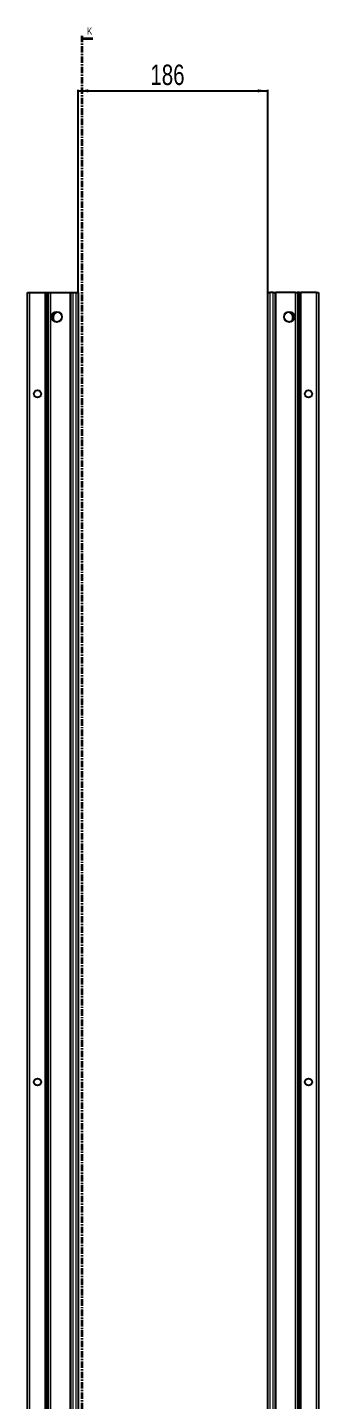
# Model space of a CAD drawing. Header units: millimetres. Extents: x -250 to 5225, y -1547 to 1577.
# Drawn here: x 2080 to 2365, y 6 to 1353 of the extents above; entities that cross this region are included whole.
import ezdxf

# ---------------------------------------------------------------- set-up
doc = ezdxf.new("R2010")
doc.units = ezdxf.units.MM
doc.linetypes.add('CENTER', pattern=[10.16, 6.35, -1.27, 1.27, -1.27])
doc.layers.add('FORMAT', color=7, linetype='Continuous')
doc.styles.add('SLDTEXTSTYLE0', font='TXT', dxfattribs={"width": 0.75})
doc.dimstyles.new('SLDDIMSTYLE0', dxfattribs={"dimtxt": 20, "dimasz": 10, "dimexe": 0, "dimexo": 0.0625, "dimgap": 5, "dimtad": 2, "dimdec": 1, "dimrnd": 1e-09, "dimzin": 12, "dimdsep": 46, "dimtxsty": 'SLDTEXTSTYLE0', "dimsah": 1, "dimcen": 0.09, "dimadec": 0, "dimazin": 3, "dimtfac": 1, "dimtofl": 0, "dimtmove": 0, "dimatfit": 3, "dimfxl": 0, "dimfrac": 2, "dimtolj": 1, "dimtzin": 12, "dimarcsym": 0})

# ---------------------------------------------------------------- blocks, each defined once
blk = doc.blocks.new('_D_4')
at = {"layer": 'FORMAT'}
for p, q in [((2129.8, 1092.8), (2129.8, 1291.5)), ((2129.8, 1290.5), (2315.8, 1290.5)), ((2315.8, 1092.8), (2315.8, 1291.5))]:
    blk.add_line(p, q, dxfattribs=at)
for points in [[(2129.8, 1290.5), (2139.8, 1289), (2139.8, 1292.1)], [(2315.8, 1290.5), (2305.8, 1292.1), (2305.8, 1289)]]:
    blk.add_solid(points, dxfattribs=at)
at = {"layer": 'FORMAT', "insert": (2200.6, 1316.3), "char_height": 20, "attachment_point": 1, "style": 'SLDTEXTSTYLE0'}
blk.add_mtext('186', dxfattribs=at)

msp = doc.modelspace()

# ---------------------------------------------------------------- linework, layer by layer
at = {"color": 7, "linetype": 'CENTER', "lineweight": 35}
msp.add_line((2133.49, 1344.64), (2133.49, -1258.12), dxfattribs=at)
at = {"color": 7, "linetype": 'Continuous', "lineweight": 35}
msp.add_line((2144.13, 1341.64), (2133.49, 1341.64), dxfattribs=at)
at = {"color": 7, "linetype": 'Continuous', "lineweight": 25}
for p, q in [((2080.06, -1006.24), (2080.06, 1092.76)), ((2080.06, 1092.76), (2082.06, 1092.76)), ((2082.06, 1092.76), (2097.41, 1092.76)), ((2097.41, 1092.76), (2098.06, 1092.76)), ((2098.06, 1069.01), (2098.06, 1092.76)), ((2098.06, 1092.76), (2098.64, 1092.76)), ((2098.64, 1092.76), (2099.85, 1092.76)), ((2099.85, 1092.76), (2099.85, -1006.24)), ((2099.85, 1092.76), (2099.88, 1092.76)), ((2099.88, 1092.76), (2099.88, -1006.24)), ((2099.88, 1092.76), (2101.09, 1092.76)), ((2101.09, 1092.76), (2102.5, 1092.76)), ((2102.5, 1092.76), (2121.91, 1092.76)), ((2121.91, 1092.76), (2122.56, 1092.76)), ((2122.56, -1006.24), (2122.56, 1092.76)), ((2122.56, 1092.76), (2124.56, 1092.76)), ((2124.56, 1092.76), (2127.76, 1092.76)), ((2127.76, 1092.76), (2129.76, 1092.76)), ((2129.76, 1092.76), (2129.76, -1006.24)), ((2315.76, -1006.24), (2315.76, 1092.76)), ((2315.76, 1092.76), (2317.76, 1092.76)), ((2320.96, 1092.76), (2317.76, 1092.76)), ((2320.96, 1092.76), (2322.96, 1092.76)), ((2322.96, 1092.76), (2322.96, -1006.24)), ((2322.96, 1092.76), (2323.61, 1092.76)), ((2343.01, 1092.76), (2323.61, 1092.76)), ((2343.01, 1092.76), (2344.42, 1092.76)), ((2345.63, 1092.76), (2344.42, 1092.76)), ((2345.63, -1006.24), (2345.63, 1092.76)), ((2345.66, 1092.76), (2345.63, 1092.76)), ((2345.66, -1006.24), (2345.66, 1092.76)), ((2346.87, 1092.76), (2345.66, 1092.76)), ((2346.87, 1092.76), (2347.46, 1092.76)), ((2347.46, 1092.76), (2347.46, 1069.01)), ((2347.46, 1092.76), (2348.11, 1092.76)), ((2363.46, 1092.76), (2348.11, 1092.76)), ((2363.46, 1092.76), (2365.46, 1092.76)), ((2365.46, 1092.76), (2365.46, -1006.24)), ((2098.12, 1068.9), (2098.06, 1069.01)), ((2098.06, 1069.01), (2098.06, 1067.51)), ((2098.06, 1067.51), (2098.12, 1067.61)), ((2098.06, 1019.01), (2098.06, 1067.51)), ((2098.12, 1067.61), (2098.12, 1068.9)), ((2108.11, 1073.28), (2108.11, 1073.69)), ((2337.41, 1073.69), (2337.41, 1073.28)), ((2347.46, 1069.01), (2347.39, 1068.9)), ((2347.39, 1068.9), (2347.39, 1067.61)), ((2347.39, 1067.61), (2347.46, 1067.51)), ((2347.46, 1067.51), (2347.46, 1069.01)), ((2347.46, 1067.51), (2347.46, 1019.01)), ((2098.12, 1018.9), (2098.06, 1019.01)), ((2098.06, 1019.01), (2098.06, 1017.51)), ((2098.06, 1017.51), (2098.12, 1017.61)), ((2098.06, 969.01), (2098.06, 1017.51)), ((2098.12, 1017.61), (2098.12, 1018.9)), ((2347.46, 1019.01), (2347.39, 1018.9)), ((2347.39, 1018.9), (2347.39, 1017.61)), ((2347.39, 1017.61), (2347.46, 1017.51)), ((2347.46, 1017.51), (2347.46, 1019.01)), ((2347.46, 1017.51), (2347.46, 969.01)), ((2098.12, 968.9), (2098.06, 969.01)), ((2098.06, 969.01), (2098.06, 967.51)), ((2098.06, 967.51), (2098.12, 967.61)), ((2098.06, 919.01), (2098.06, 967.51)), ((2098.12, 967.61), (2098.12, 968.9)), ((2347.46, 969.01), (2347.39, 968.9)), ((2347.39, 968.9), (2347.39, 967.61)), ((2347.39, 967.61), (2347.46, 967.51)), ((2347.46, 967.51), (2347.46, 969.01)), ((2347.46, 967.51), (2347.46, 919.01)), ((2098.12, 918.9), (2098.06, 919.01)), ((2098.06, 919.01), (2098.06, 917.51)), ((2098.06, 917.51), (2098.12, 917.61)), ((2098.06, 869.01), (2098.06, 917.51)), ((2098.12, 917.61), (2098.12, 918.9)), ((2347.46, 919.01), (2347.39, 918.9)), ((2347.39, 918.9), (2347.39, 917.61)), ((2347.39, 917.61), (2347.46, 917.51)), ((2347.46, 917.51), (2347.46, 919.01)), ((2347.46, 917.51), (2347.46, 869.01)), ((2098.12, 868.9), (2098.06, 869.01)), ((2098.06, 869.01), (2098.06, 867.51)), ((2098.06, 867.51), (2098.12, 867.61)), ((2098.06, 819.01), (2098.06, 867.51)), ((2098.12, 867.61), (2098.12, 868.9)), ((2347.46, 869.01), (2347.39, 868.9)), ((2347.39, 868.9), (2347.39, 867.61)), ((2347.39, 867.61), (2347.46, 867.51)), ((2347.46, 867.51), (2347.46, 869.01)), ((2347.46, 867.51), (2347.46, 819.01)), ((2098.12, 818.9), (2098.06, 819.01)), ((2098.06, 819.01), (2098.06, 817.51)), ((2098.06, 817.51), (2098.12, 817.61)), ((2098.06, 769.01), (2098.06, 817.51)), ((2098.12, 817.61), (2098.12, 818.9)), ((2347.46, 819.01), (2347.39, 818.9)), ((2347.39, 818.9), (2347.39, 817.61)), ((2347.39, 817.61), (2347.46, 817.51)), ((2347.46, 817.51), (2347.46, 819.01)), ((2347.46, 817.51), (2347.46, 769.01)), ((2098.12, 768.9), (2098.06, 769.01)), ((2098.06, 769.01), (2098.06, 767.51)), ((2098.12, 767.61), (2098.12, 768.9)), ((2347.46, 769.01), (2347.39, 768.9)), ((2347.39, 768.9), (2347.39, 767.61)), ((2347.46, 767.51), (2347.46, 769.01)), ((2098.06, 767.51), (2098.12, 767.61)), ((2098.06, 719.01), (2098.06, 767.51)), ((2347.39, 767.61), (2347.46, 767.51)), ((2347.46, 767.51), (2347.46, 719.01)), ((2098.12, 718.9), (2098.06, 719.01)), ((2098.06, 719.01), (2098.06, 717.51)), ((2098.06, 717.51), (2098.12, 717.61)), ((2098.06, 669.01), (2098.06, 717.51)), ((2098.12, 717.61), (2098.12, 718.9)), ((2347.46, 719.01), (2347.39, 718.9)), ((2347.39, 718.9), (2347.39, 717.61)), ((2347.39, 717.61), (2347.46, 717.51)), ((2347.46, 717.51), (2347.46, 719.01)), ((2347.46, 717.51), (2347.46, 669.01)), ((2098.12, 668.9), (2098.06, 669.01)), ((2098.06, 669.01), (2098.06, 667.51)), ((2098.06, 667.51), (2098.12, 667.61)), ((2098.06, 619.01), (2098.06, 667.51)), ((2098.12, 667.61), (2098.12, 668.9)), ((2347.46, 669.01), (2347.39, 668.9)), ((2347.39, 668.9), (2347.39, 667.61)), ((2347.39, 667.61), (2347.46, 667.51)), ((2347.46, 667.51), (2347.46, 669.01)), ((2347.46, 667.51), (2347.46, 619.01)), ((2098.12, 618.9), (2098.06, 619.01)), ((2098.06, 619.01), (2098.06, 617.51)), ((2098.06, 617.51), (2098.12, 617.61)), ((2098.06, 569.01), (2098.06, 617.51)), ((2098.12, 617.61), (2098.12, 618.9)), ((2347.46, 619.01), (2347.39, 618.9)), ((2347.39, 618.9), (2347.39, 617.61)), ((2347.39, 617.61), (2347.46, 617.51)), ((2347.46, 617.51), (2347.46, 619.01)), ((2347.46, 617.51), (2347.46, 569.01)), ((2098.12, 568.9), (2098.06, 569.01)), ((2098.06, 569.01), (2098.06, 567.51)), ((2098.06, 567.51), (2098.12, 567.61)), ((2098.06, 519.01), (2098.06, 567.51)), ((2098.12, 567.61), (2098.12, 568.9)), ((2347.46, 569.01), (2347.39, 568.9)), ((2347.39, 568.9), (2347.39, 567.61)), ((2347.39, 567.61), (2347.46, 567.51)), ((2347.46, 567.51), (2347.46, 569.01)), ((2347.46, 567.51), (2347.46, 519.01)), ((2098.12, 518.9), (2098.06, 519.01)), ((2098.06, 519.01), (2098.06, 517.51)), ((2098.06, 517.51), (2098.12, 517.61)), ((2098.06, 469.01), (2098.06, 517.51)), ((2098.12, 517.61), (2098.12, 518.9)), ((2347.46, 519.01), (2347.39, 518.9)), ((2347.39, 518.9), (2347.39, 517.61)), ((2347.39, 517.61), (2347.46, 517.51)), ((2347.46, 517.51), (2347.46, 519.01)), ((2347.46, 517.51), (2347.46, 469.01)), ((2098.12, 468.9), (2098.06, 469.01)), ((2098.06, 469.01), (2098.06, 467.51)), ((2098.06, 467.51), (2098.12, 467.61)), ((2098.06, 419.01), (2098.06, 467.51)), ((2098.12, 467.61), (2098.12, 468.9)), ((2347.46, 469.01), (2347.39, 468.9)), ((2347.39, 468.9), (2347.39, 467.61)), ((2347.39, 467.61), (2347.46, 467.51)), ((2347.46, 467.51), (2347.46, 469.01)), ((2347.46, 467.51), (2347.46, 419.01)), ((2098.12, 418.9), (2098.06, 419.01)), ((2098.06, 419.01), (2098.06, 417.51)), ((2098.06, 417.51), (2098.12, 417.61)), ((2098.12, 417.61), (2098.12, 418.9)), ((2347.46, 419.01), (2347.39, 418.9)), ((2347.39, 418.9), (2347.39, 417.61)), ((2347.39, 417.61), (2347.46, 417.51)), ((2347.46, 417.51), (2347.46, 419.01)), ((2098.06, 369.01), (2098.06, 417.51)), ((2347.46, 417.51), (2347.46, 369.01)), ((2098.12, 368.9), (2098.06, 369.01)), ((2098.06, 369.01), (2098.06, 367.51)), ((2098.06, 367.51), (2098.12, 367.61)), ((2098.06, 319.01), (2098.06, 367.51)), ((2098.12, 367.61), (2098.12, 368.9)), ((2347.46, 369.01), (2347.39, 368.9)), ((2347.39, 368.9), (2347.39, 367.61)), ((2347.39, 367.61), (2347.46, 367.51)), ((2347.46, 367.51), (2347.46, 369.01)), ((2347.46, 367.51), (2347.46, 319.01)), ((2098.12, 318.9), (2098.06, 319.01)), ((2098.06, 319.01), (2098.06, 317.51)), ((2098.06, 317.51), (2098.12, 317.61)), ((2098.06, 269.01), (2098.06, 317.51)), ((2098.12, 317.61), (2098.12, 318.9)), ((2347.46, 319.01), (2347.39, 318.9)), ((2347.39, 318.9), (2347.39, 317.61)), ((2347.39, 317.61), (2347.46, 317.51)), ((2347.46, 317.51), (2347.46, 319.01)), ((2347.46, 317.51), (2347.46, 269.01)), ((2098.12, 268.9), (2098.06, 269.01)), ((2098.06, 269.01), (2098.06, 267.51)), ((2098.06, 267.51), (2098.12, 267.61)), ((2098.06, 219.01), (2098.06, 267.51)), ((2098.12, 267.61), (2098.12, 268.9)), ((2347.46, 269.01), (2347.39, 268.9)), ((2347.39, 268.9), (2347.39, 267.61)), ((2347.39, 267.61), (2347.46, 267.51)), ((2347.46, 267.51), (2347.46, 269.01)), ((2347.46, 267.51), (2347.46, 219.01)), ((2098.12, 218.9), (2098.06, 219.01)), ((2098.06, 219.01), (2098.06, 217.51)), ((2098.06, 217.51), (2098.12, 217.61)), ((2098.06, 169.01), (2098.06, 217.51)), ((2098.12, 217.61), (2098.12, 218.9)), ((2347.46, 219.01), (2347.39, 218.9)), ((2347.39, 218.9), (2347.39, 217.61)), ((2347.39, 217.61), (2347.46, 217.51)), ((2347.46, 217.51), (2347.46, 219.01)), ((2347.46, 217.51), (2347.46, 169.01)), ((2098.12, 168.9), (2098.06, 169.01)), ((2098.06, 169.01), (2098.06, 167.51)), ((2098.06, 167.51), (2098.12, 167.61)), ((2098.06, 119.01), (2098.06, 167.51)), ((2098.12, 167.61), (2098.12, 168.9)), ((2347.46, 169.01), (2347.39, 168.9)), ((2347.39, 168.9), (2347.39, 167.61)), ((2347.39, 167.61), (2347.46, 167.51)), ((2347.46, 167.51), (2347.46, 169.01)), ((2347.46, 167.51), (2347.46, 119.01)), ((2098.12, 118.9), (2098.06, 119.01)), ((2098.06, 119.01), (2098.06, 117.51)), ((2098.06, 117.51), (2098.12, 117.61)), ((2098.06, 69.01), (2098.06, 117.51)), ((2098.12, 117.61), (2098.12, 118.9)), ((2347.46, 119.01), (2347.39, 118.9)), ((2347.39, 118.9), (2347.39, 117.61)), ((2347.39, 117.61), (2347.46, 117.51)), ((2347.46, 117.51), (2347.46, 119.01)), ((2347.46, 117.51), (2347.46, 69.01)), ((2098.12, 68.9), (2098.06, 69.01)), ((2098.06, 69.01), (2098.06, 67.51)), ((2098.06, 67.51), (2098.12, 67.61)), ((2098.06, 19.01), (2098.06, 67.51)), ((2098.12, 67.61), (2098.12, 68.9)), ((2347.46, 69.01), (2347.39, 68.9)), ((2347.39, 68.9), (2347.39, 67.61)), ((2347.39, 67.61), (2347.46, 67.51)), ((2347.46, 67.51), (2347.46, 69.01)), ((2347.46, 67.51), (2347.46, 19.01)), ((2098.12, 18.9), (2098.06, 19.01)), ((2098.06, 19.01), (2098.06, 17.51)), ((2098.06, 17.51), (2098.12, 17.61)), ((2098.06, -30.99), (2098.06, 17.51)), ((2098.12, 17.61), (2098.12, 18.9)), ((2347.46, 19.01), (2347.39, 18.9)), ((2347.39, 18.9), (2347.39, 17.61)), ((2347.39, 17.61), (2347.46, 17.51)), ((2347.46, 17.51), (2347.46, 19.01)), ((2347.46, 17.51), (2347.46, -30.99))]:
    msp.add_line(p, q, dxfattribs=at)
at = {"color": 8, "linetype": 'Continuous', "lineweight": 18}
for p, q in [((2082.06, 1092.76), (2082.06, -1006.24)), ((2097.41, -1006.24), (2097.41, 1092.76)), ((2098.64, 1092.76), (2098.64, -1006.24)), ((2101.09, -1006.24), (2101.09, 1092.76)), ((2102.5, 1092.76), (2102.5, -1006.24)), ((2121.91, -1006.24), (2121.91, 1092.76)), ((2124.56, 1092.76), (2124.56, -1006.24)), ((2127.76, -1006.24), (2127.76, 1092.76)), ((2317.76, 1092.76), (2317.76, -1006.24)), ((2320.96, -1006.24), (2320.96, 1092.76)), ((2323.61, 1092.76), (2323.61, -1006.24)), ((2343.01, -1006.24), (2343.01, 1092.76)), ((2344.42, 1092.76), (2344.42, -1006.24)), ((2346.87, -1006.24), (2346.87, 1092.76)), ((2348.11, 1092.76), (2348.11, -1006.24)), ((2363.46, -1006.24), (2363.46, 1092.76))]:
    msp.add_line(p, q, dxfattribs=at)
at = {"color": 7, "linetype": 'Continuous', "lineweight": 25}
for centre, radius in [((2108.91, 1068.76), 5), ((2336.61, 1068.76), 5), ((2089.91, 993.26), 3.5), ((2355.61, 993.26), 3.5), ((2089.91, 318.26), 3.5), ((2355.61, 318.26), 3.5)]:
    msp.add_circle(centre, radius, dxfattribs=at)
for centre, radius, start, end in [((2110.41, 1068.26), 5.25, 119.14074, 233.81087), ((2107.61, 1073.28), 0.5, 299.14074, 0), ((2337.91, 1073.28), 0.5, 180, 240.85926), ((2335.11, 1068.26), 5.25, 306.18919, 60.85926)]:
    msp.add_arc(centre, radius, start, end, dxfattribs=at)
at = {"color": 7, "linetype": 'Continuous', "lineweight": 35}
msp.add_solid([(2133.49, 1341.64), (2140.49, 1340.52), (2140.49, 1342.76)], dxfattribs=at)

# ---------------------------------------------------------------- texts
at = {"color": 7, "linetype": 'Continuous', "insert": (2138.62, 1352.73), "char_height": 7, "attachment_point": 1, "style": 'SLDTEXTSTYLE0'}
msp.add_mtext('K', dxfattribs=at)

# ---------------------------------------------------------------- dimensions: what is measured, and where the dimension line sits
at = {"layer": 'FORMAT'}
dim = msp.add_linear_dim(base=(2315.76, 1290.55), p1=(2129.76, 1092.76), p2=(2315.76, 1092.76), angle=0, dimstyle='SLDDIMSTYLE0', dxfattribs=at)
dim.commit()
dim.dimension.update_dxf_attribs({"geometry": '_D_4', "text_midpoint": (2222.76, 1290.55), "dimtype": 160})

doc.saveas('drawing.dxf')
